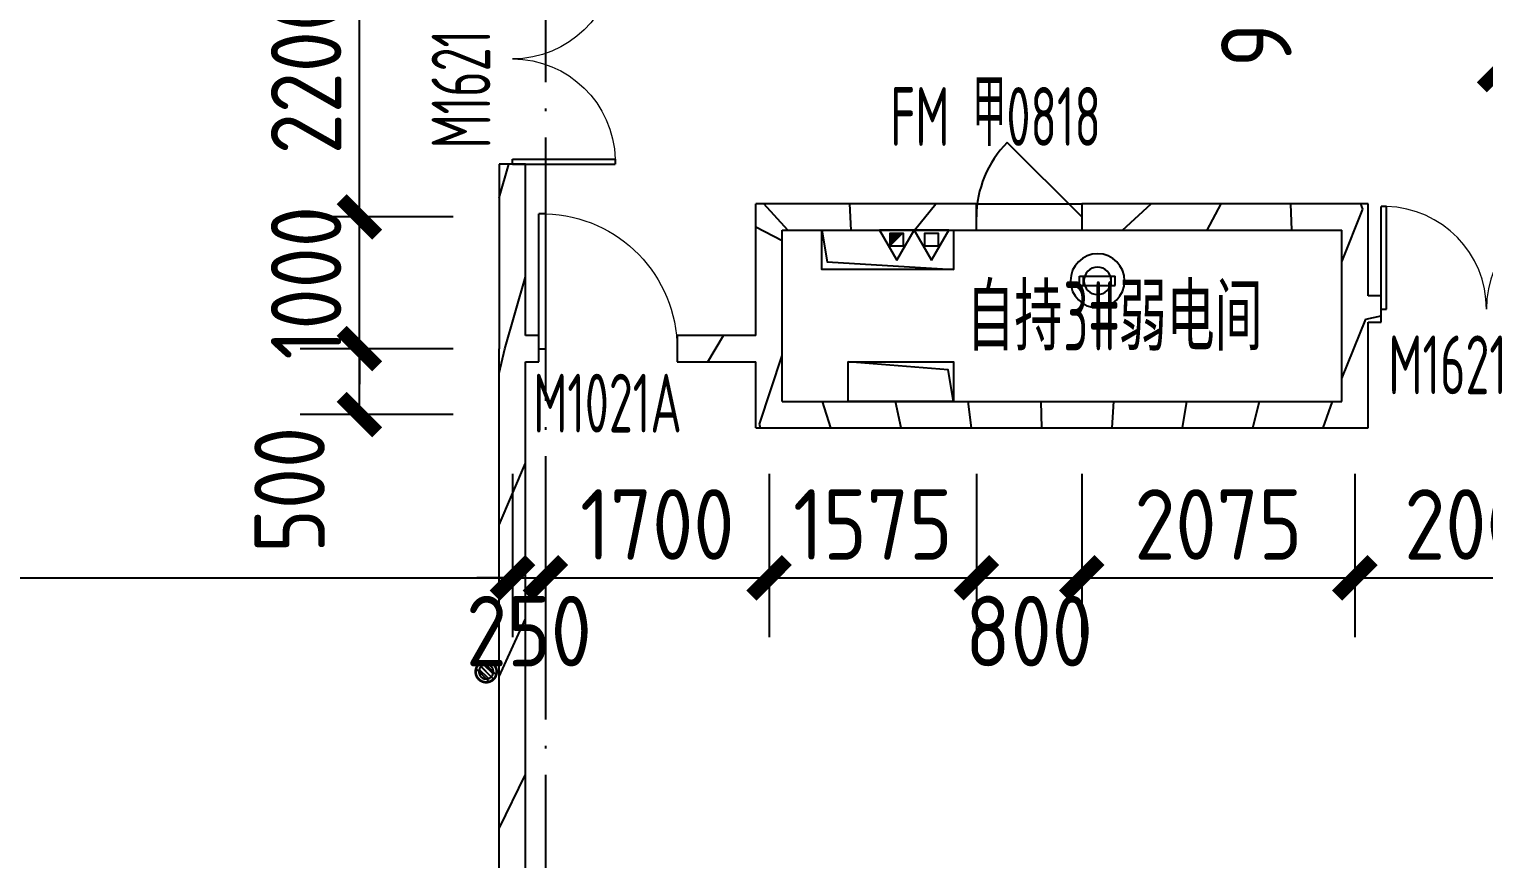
# Model space of a CAD drawing. Header units: inches. Extents: x 0 to 1813292486, y 0 to 3473589894.
# Drawn here: x 600622113 to 600633166, y 3473271594 to 3473277895 of the extents above; entities that cross this region are included whole.
import ezdxf

# ---------------------------------------------------------------- set-up
doc = ezdxf.new("R2010")
doc.units = ezdxf.units.IN
doc.header["$LTSCALE"] = 1000
doc.header["$MEASUREMENT"] = 0
doc.linetypes.add('AX-MALL-GIRD-200$0$DOTE', pattern=[2.4200000000000004, 2, -0.2, 0.02, -0.2])
for name, color, linetype in [('A-Anno-Note', 241, 'Continuous'), ('AX-MALL-DIM-P02$0$A-Anno-Dims', 3, 'Continuous'), ('AX-MALL-DIM-P02$0$A-Detl-Thin', 131, 'Continuous'), ('AX-MALL-GIRD-200$0$A-Grid', 222, 'AX-MALL-GIRD-200$0$DOTE'), ('AX-MALL-P02-200$0$A-Anno-Note', 241, 'Continuous'), ('AX-MALL-WALL-P02$0$A-Anno-Note', 241, 'Continuous'), ('AX-MALL-WALL-P02-QT$0$A-Anno-Note', 241, 'Continuous'), ('AX-MALL-WALL-P02-QT$0$A-Wall', 2, 'Continuous'), ('AX-MALL-WALL-P02-QT$0$A-Wall-Patt', 13, 'Continuous'), ('AX-MALL-WALL-P02-QT$0$A-Wind', 4, 'Continuous'), ('AX-MALL-WORD-P02$0$A-Anno-Note', 241, 'Continuous'), ('AX-MALL-WORD-P02$0$A-Wind-Iden', 11, 'Continuous'), ('AX-MALL-ZTKD-P02$0$A-Anno-Note', 241, 'Continuous'), ('EX-MALL-2F-DBKD$0$TEL_底图', 7, 'Continuous'), ('EX-MALL-2F-DBKD-RD$0$TEL_底图', 7, 'Continuous'), ('PX-MALL-P02-LG$0$P-Drain-Fldr', 4, 'Continuous'), ('PX-MALL-P02-LG$0$P-Drain-Fldr-ARCH', 161, 'Continuous'), ('PX-MALL-P02-LG$0$P-Drain-Fldr-W100', 4, 'Continuous'), ('PX-MALL-P02-LG$0$P-Drain-Fldr-W50', 4, 'Continuous'), ('PX-MALL-P02-LG$0$P-Exsh', 31, 'Continuous'), ('PX-MALL-P02-LG$0$PX-DSY-一层平面图$0$PX-B-P01$0$P-Gass-Anno', 41, 'Continuous')]:
    doc.layers.add(name, color=color, linetype=linetype)
doc.styles.add('AX-MALL-DIM-P02$0$_TCH_DIM_T3', font='gbenor.shx')
doc.styles.add('AX-MALL-WORD-P02$0$_TCH_WINDOW', font='gbenor.shx', dxfattribs={"bigfont": 'gbcbig.shx'})
doc.styles.add('AX-MALL-WORD-P02$0$STANDARD', font='gbenor.shx', dxfattribs={"bigfont": 'gbcbig.shx'})
doc.dimstyles.new('AX-MALL-DIM-P02$0$_TCH_ARCH&&180', dxfattribs={"dimtxt": 535.5, "dimasz": 270, "dimexe": 450, "dimexo": 450, "dimgap": 137.25, "dimtad": 1, "dimdec": 0, "dimzin": 0, "dimdsep": 46, "dimtxsty": 'AX-MALL-DIM-P02$0$_TCH_DIM_T3', "dimblk": 'AX-MALL-DIM-P02$0$_ArchTick', "dimcen": 0.09, "dimclrt": 7, "dimazin": 2, "dimtfac": 1, "dimtdec": 0, "dimtix": 1, "dimtmove": 2, "dimatfit": 3, "dimfxl": 500, "dimtolj": 1, "dimtzin": 0, "dimarcsym": 0})
pattern_1 = [(45, (0, 359.0227), (-353.55353201463, 353.55353201463), [])]

# ---------------------------------------------------------------- blocks, each defined once
blk = doc.blocks.new('AX-MALL-WORD-P02')
at = {"layer": 'AX-MALL-WORD-P02$0$A-Anno-Note', "style": 'AX-MALL-WORD-P02$0$STANDARD'}
for s, p in [('自持', (600451511.8883741, 3473114050.618165)), ('弱电间', (600452596.3186784, 3473113646.636055))]:
    blk.add_text(s, height=506.3829787234042, rotation=339.5681613092015, dxfattribs=at).set_placement(p)
at = {"layer": 'AX-MALL-WORD-P02$0$A-Anno-Note', "style": 'AX-MALL-WORD-P02$0$STANDARD', "width": 0.6}
blk.add_text('3#', height=525, rotation=339.5681613092015, dxfattribs=at).set_placement((600452202.7416568, 3473113793.255045))
at = {"layer": 'AX-MALL-WORD-P02$0$A-Wind-Iden', "style": 'AX-MALL-WORD-P02$0$_TCH_WINDOW', "width": 0.7}
for s, height, rotation, p in [('M1621', 446.25, 69.56816127342444, (600448658.5500045, 3473116751.040236)), ('FM', 446.25, 339.5681611822188, (600451512.6767883, 3473115709.156507)), ('甲', 506.3829787234042, 339.5681611822188, (600452098.1226076, 3473115491.060759)), ('0818', 446.25, 339.5681611822188, (600452339.9212563, 3473115400.983666)), ('M1021A', 446.25, 339.5681612916725, (600448210.4270406, 3473114616.438636)), ('M1621', 446.25, 339.5681612302259, (600454400.754699, 3473112620.913518))]:
    blk.add_text(s, height=height, rotation=rotation, dxfattribs=at).set_placement(p)
blk = doc.blocks.new('AX-MALL-GIRD-200')
at = {"layer": 'AX-MALL-GIRD-200$0$A-Grid'}
blk.add_line((600458372.2544507, 3473141628.349212), (600419642.7155019, 3473037664.622131), dxfattribs=at)
blk = doc.blocks.new('EX-MALL-2F-DBKD-RD')
at = {"layer": 'EX-MALL-2F-DBKD-RD$0$TEL_底图', "color": 1}
for points in [[(600450801.2592431, 3473115291.197878), (600451738.3473891, 3473114942.105047), (600451633.6194773, 3473114660.978436), (600450696.5313311, 3473115010.071267)], [(600451284.5267085, 3473113723.890454), (600450534.8561916, 3473114003.164719), (600450639.5841035, 3473114284.29133), (600451389.2546206, 3473114005.017066)]]:
    blk.add_lwpolyline(points, close=True, dxfattribs=at)
for points in [[(600450801.2592083, 3473115291.197699), (600450755.3885298, 3473115052.4797), (600451633.6194773, 3473114660.978437)], [(600451284.5267429, 3473113723.890634), (600451330.397422, 3473113962.608633), (600450639.5841032, 3473114284.291329)]]:
    blk.add_lwpolyline(points, dxfattribs=at)
blk = doc.blocks.new('EX-MALL-2F-DBKD')
at = {"layer": 'EX-MALL-2F-DBKD$0$TEL_底图'}
blk.add_blockref('EX-MALL-2F-DBKD-RD', (0, 0), dxfattribs=at)
blk = doc.blocks.new('AX-MALL-WALL-P02-QT$0$$DorLib2D$00000002')
for p, q in [((-0.5, -5.684341886080802e-17), (-0.5000000000000007, 0.4875)), ((-0.4750000000000007, 0.4875), (-0.5000000000000007, 0.4875)), ((-0.475, -2.842170943040401e-17), (-0.4750000000000007, 0.4875)), ((0.475, -2.842170943040401e-17), (0.4750000000000007, 0.4875)), ((0.4750000000000007, 0.4875), (0.5000000000000007, 0.4875)), ((0.5, -5.684341886080802e-17), (0.5000000000000007, 0.4875)), ((-0.5, -5.684341886080802e-17), (-0.475, -2.842170943040401e-17)), ((0.5, -5.684341886080802e-17), (0.475, -2.842170943040401e-17))]:
    blk.add_line(p, q)
at = {"lineweight": 13}
for centre, start, end in [((-0.4875, -4.263256414560601e-17), 0, 88.53071641864632), ((0.4875, -4.263256414560601e-17), 91.4692835813537, 180)]:
    blk.add_arc(centre, 0.4875, start, end, dxfattribs=at)
blk = doc.blocks.new('AX-MALL-WALL-P02-QT$0$$DorLib2D$00000001')
for p, q in [((0.45, 0.9750000000000001), (0.5000000000000002, 0.9750000000000001)), ((0.45, 0), (0.45, 0.9750000000000001)), ((0.5, 0), (0.5, 0.9750000000000001)), ((0.5, 0), (0.45, 0))]:
    blk.add_line(p, q)
at = {"lineweight": 13}
blk.add_arc((0.475, 0), 0.975, 91.4692835813538, 180, dxfattribs=at)
blk = doc.blocks.new('AX-MALL-WALL-P02-QT$0$$DorLib2D$00000114')
at = {"color": 0}
blk.add_line((0.4999999999999964, 3.552713678800501e-15), (-0.2071067811864751, 0.7071067811864857), dxfattribs=at)
blk.add_arc((0.5000000000013856, -1.154631945610163e-12), 1.000000000001696, 135, 180, dxfattribs=at)
blk = doc.blocks.new('AX-MALL-WALL-P02-QT')
at = {"layer": 'AX-MALL-WALL-P02-QT$0$A-Wall-Patt'}
h = blk.add_hatch(dxfattribs=at)
h.set_pattern_fill('普通砖', color=256, scale=200, style=0)
h.set_pattern_definition(pattern_1)
h.paths.add_polyline_path([(600448414.0798513, 3473115326.785425), (600448867.9005306, 3473116545.00001), (600448680.4829013, 3473116614.818577), (600448191.7529389, 3473115302.895176), (600448316.6980251, 3473115256.349466)])
h = blk.add_hatch(dxfattribs=at)
h.set_pattern_fill('普通砖', color=256, scale=200, style=0)
h.set_pattern_definition(pattern_1)
h.paths.add_polyline_path([(600450081.5473682, 3473114598.891301), (600450206.4924545, 3473114552.34559), (600450520.6760027, 3473115395.724921), (600450403.07694, 3473115652.961117), (600450053.9841082, 3473114715.872971)])
h = blk.add_hatch(dxfattribs=at)
h.set_pattern_fill('普通砖', color=256, scale=200, style=0)
h.set_pattern_definition(pattern_1)
h.paths.add_polyline_path([(600450520.6760027, 3473115395.724921), (600451902.8810196, 3473114880.812994), (600451972.699586, 3473115068.230623), (600450403.07694, 3473115652.961117)])
h = blk.add_hatch(dxfattribs=at)
h.set_pattern_fill('普通砖', color=256, scale=200, style=0)
h.set_pattern_definition(pattern_1)
h.paths.add_polyline_path([(600448344.261285, 3473115139.367795), (600448437.9700998, 3473115104.458512), (600448507.7886659, 3473115291.876142), (600448414.0798513, 3473115326.785425), (600448316.6980251, 3473115256.349466)])
h = blk.add_hatch(dxfattribs=at)
h.set_pattern_fill('普通砖', color=256, scale=200, style=0)
h.set_pattern_definition(pattern_1)
h.paths.add_polyline_path([(600441789.28658, 3473097543.506347), (600448344.261285, 3473115139.367795), (600448316.6980251, 3473115256.349466), (600448191.7529389, 3473115302.895176), (600441601.8689507, 3473097613.324914)])
h = blk.add_hatch(dxfattribs=at)
h.set_pattern_fill('普通砖', color=256, scale=200, style=0)
h.set_pattern_definition(pattern_1)
h.paths.add_polyline_path([(600450053.9841082, 3473114715.872971), (600449491.7312202, 3473114925.328669), (600449421.912654, 3473114737.91104), (600449984.165542, 3473114528.455341), (600450081.5473683, 3473114598.891301)])
h = blk.add_hatch(dxfattribs=at)
h.set_pattern_fill('普通砖', color=256, scale=200, style=0)
h.set_pattern_definition(pattern_1)
h.paths.add_polyline_path([(600454760.5368222, 3473114029.679448), (600452722.3701034, 3473114788.956357), (600452652.5515369, 3473114601.538728), (600454503.3006266, 3473113912.080385)])
h = blk.add_hatch(dxfattribs=at)
h.set_pattern_fill('普通砖', color=256, scale=200, style=0)
h.set_pattern_definition(pattern_1)
h.paths.add_polyline_path([(600449809.6191258, 3473114059.911267), (600450066.8553214, 3473114177.51033), (600450206.4924545, 3473114552.34559), (600450081.5473682, 3473114598.891301), (600449984.165542, 3473114528.455341)])
h = blk.add_hatch(dxfattribs=at)
h.set_pattern_fill('普通砖', color=256, scale=200, style=0)
h.set_pattern_definition(pattern_1)
h.paths.add_polyline_path([(600450066.8553214, 3473114177.51033), (600449809.6191258, 3473114059.911267), (600454167.079009, 3473112436.629598), (600454049.4799459, 3473112693.865794)])
h = blk.add_hatch(dxfattribs=at)
h.set_pattern_fill('普通砖', color=256, scale=200, style=0)
h.set_pattern_definition(pattern_1)
h.paths.add_polyline_path([(600454418.7900144, 3473113303.281786), (600454516.1718408, 3473113373.717746), (600454760.5368222, 3473114029.679448), (600454503.3006266, 3473113912.080385), (600454293.844928, 3473113349.827497)])
h = blk.add_hatch(dxfattribs=at)
h.set_pattern_fill('普通砖', color=256, scale=200, style=0)
h.set_pattern_definition(pattern_1)
h.paths.add_polyline_path([(600454049.4799459, 3473112693.865794), (600454167.079009, 3473112436.629598), (600454446.3532746, 3473113186.300117), (600454418.7900145, 3473113303.281786), (600454293.844928, 3473113349.827497)])
h = blk.add_hatch(dxfattribs=at)
h.set_pattern_fill('普通砖', color=256, scale=200, style=0)
h.set_pattern_definition(pattern_1)
h.paths.add_polyline_path([(600454446.3532746, 3473113186.300117), (600454540.0620908, 3473113151.390833), (600454609.8806572, 3473113338.808462), (600454516.1718408, 3473113373.717746), (600454418.7900145, 3473113303.281786)])
at = {"layer": 'AX-MALL-WALL-P02-QT$0$A-Wall'}
for p, q in [((600448680.4829013, 3473116614.818577), (600448191.7529389, 3473115302.895176)), ((600448414.0798513, 3473115326.785425), (600448867.9005306, 3473116545.00001)), ((600448867.9005306, 3473116545.00001), (600448680.4829013, 3473116614.818577)), ((600450053.9841082, 3473114715.872971), (600450403.07694, 3473115652.961117)), ((600451972.699586, 3473115068.230623), (600450403.07694, 3473115652.961117)), ((600448507.7886659, 3473115291.876142), (600448414.0798513, 3473115326.785425)), ((600450206.4924545, 3473114552.34559), (600450520.6760027, 3473115395.724921)), ((600450520.6760027, 3473115395.724921), (600451902.8810196, 3473114880.812994)), ((600441601.8689507, 3473097613.324914), (600448191.7529389, 3473115302.895176)), ((600448437.9700998, 3473115104.458512), (600448507.7886659, 3473115291.876142)), ((600441789.28658, 3473097543.506347), (600448344.261285, 3473115139.367795)), ((600448344.261285, 3473115139.367795), (600448437.9700998, 3473115104.458512)), ((600451902.8810196, 3473114880.812994), (600451972.699586, 3473115068.230623)), ((600449491.7312202, 3473114925.328669), (600449421.912654, 3473114737.91104)), ((600450053.9841082, 3473114715.872971), (600449491.7312202, 3473114925.328669)), ((600452722.3701034, 3473114788.956357), (600452652.5515369, 3473114601.538728)), ((600454760.5368222, 3473114029.679448), (600452722.3701034, 3473114788.956357)), ((600449421.912654, 3473114737.91104), (600449984.165542, 3473114528.455341)), ((600450066.8553214, 3473114177.51033), (600450206.4924545, 3473114552.34559)), ((600452652.5515369, 3473114601.538728), (600454503.3006266, 3473113912.080385)), ((600449809.6191258, 3473114059.911267), (600449984.165542, 3473114528.455341)), ((600450066.8553214, 3473114177.51033), (600454049.4799459, 3473112693.865794)), ((600449809.6191258, 3473114059.911267), (600454167.079009, 3473112436.629598)), ((600454516.1718408, 3473113373.717746), (600454760.5368222, 3473114029.679448)), ((600454293.844928, 3473113349.827497), (600454503.3006266, 3473113912.080385)), ((600454049.4799459, 3473112693.865794), (600454293.844928, 3473113349.827497)), ((600454609.8806572, 3473113338.808462), (600454516.1718408, 3473113373.717746)), ((600454540.0620908, 3473113151.390833), (600454609.8806572, 3473113338.808462)), ((600454167.079009, 3473112436.629598), (600454446.3532746, 3473113186.300117)), ((600454446.3532746, 3473113186.300117), (600454540.0620908, 3473113151.390833))]:
    blk.add_line(p, q, dxfattribs=at)
at = {"layer": 'AX-MALL-WALL-P02-QT$0$A-Wind'}
for p, q in [((600451972.699586, 3473115068.230623), (600452722.3701032, 3473114788.956357)), ((600451902.8810197, 3473114880.812994), (600452652.5515369, 3473114601.538728))]:
    blk.add_line(p, q, dxfattribs=at)
at = {"layer": 'AX-MALL-WALL-P02-QT$0$A-Anno-Note'}
blk.add_blockref('EX-MALL-2F-DBKD', (0, 0), dxfattribs=at)
at = {"layer": 'AX-MALL-WALL-P02-QT$0$A-Wind'}
blk.add_blockref('AX-MALL-GIRD-200', (0, 0), dxfattribs=at)
at = {"layer": 'AX-MALL-WALL-P02-QT$0$A-Wind', "zscale": 200}
for name, p, xscale, yscale, rotation in [('AX-MALL-WALL-P02-QT$0$$DorLib2D$00000002', (600449053.4659812, 3473117329.579811), 1600, -1600, 69.56816130963827), ('AX-MALL-WALL-P02-QT$0$$DorLib2D$00000001', (600448964.8506601, 3473115014.893591), -1050, 1050, 339.5681613516978), ('AX-MALL-WALL-P02-QT$0$$DorLib2D$00000114', (600452312.6255615, 3473114834.884676), 800, 800, 339.5681612865829), ('AX-MALL-WALL-P02-QT$0$$DorLib2D$00000002', (600455324.6418914, 3473112965.825382), -1600, -1600, 159.5681612984928)]:
    blk.add_blockref(name, p, dxfattribs=dict(at, xscale=xscale, yscale=yscale, rotation=rotation))
blk = doc.blocks.new('AX-MALL-WALL-P02')
at = {"layer": 'AX-MALL-WALL-P02$0$A-Anno-Note'}
blk.add_blockref('AX-MALL-WORD-P02', (0, 0), dxfattribs=at)
blk.add_blockref('AX-MALL-WALL-P02-QT', (0, 0), dxfattribs=at)
blk = doc.blocks.new('PX-MALL-P02-LG$0$PX-DSY-一层平面图$0$PX-B-P01$0$A$C3BA02923')
for p, q in [((-205.0528028229019, 54.52846630102431), (200.4903818683233, 54.52846630105341)), ((-205.0528028229019, 54.52846630102431), (-205.0528028229019, -54.52846630098065)), ((-158.9956803772366, 54.52846630102431), (-158.9956803772366, -54.52846630098065)), ((154.4332594227744, 54.52846630102431), (154.4332594227744, -54.52846630098065)), ((200.4903818683233, 54.52846630105341), (200.4903818685561, -54.52846630105341)), ((-205.0528028229019, -54.52846630098065), (200.4903818685561, -54.52846630105341))]:
    blk.add_line(p, q)
for radius in [308.1916796825826, 155.3229930804212]:
    blk.add_circle((0, 0), radius)
blk = doc.blocks.new('PX-MALL-P02-LG$0$A$C5A9C1854')
at = {"layer": 'PX-MALL-P02-LG$0$P-Drain-Fldr-W50', "ltscale": 0.7}
for p, q in [((16.81565596797736, -52.36634142627008), (-52.36634142621187, 16.81565596791916)), ((38.89087296527578, -38.89087296521757), (-38.89087296527578, 38.89087296521757)), ((52.36634142632829, -16.81565596791916), (-16.81565596786095, 52.36634142627008))]:
    blk.add_line(p, q, dxfattribs=at)
at = {"layer": 'PX-MALL-P02-LG$0$P-Drain-Fldr-W50', "ltscale": 0.7, "const_width": 13.75}
blk.add_lwpolyline([(-54.99999999994179, 0, 1), (55.00000000005821, 0, 1)], format="xyb", close=True, dxfattribs=at)
blk = doc.blocks.new('PX-MALL-P02-LG$0$A$C7D2520B3')
at = {"layer": 'PX-MALL-P02-LG$0$P-Drain-Fldr', "ltscale": 0.7}
for p, q in [((25.22348395196605, -78.54951213940512), (-78.54951213931781, 25.22348395187873)), ((58.33630944791366, -58.33630944788456), (-58.33630944791366, 58.33630944788456)), ((78.54951213949244, -25.22348395187873), (-25.22348395179142, 78.54951213940512))]:
    blk.add_line(p, q, dxfattribs=at)
at = {"layer": 'PX-MALL-P02-LG$0$P-Drain-Fldr', "ltscale": 0.7, "const_width": 20}
blk.add_lwpolyline([(5.820766091346741e-11, -80, 1), (5.820766091346741e-11, 80, 1)], format="xyb", close=True, dxfattribs=at)
blk = doc.blocks.new('PX-MALL-P02-LG$0$A$C2257314B')
at = {"layer": 'PX-MALL-P02-LG$0$P-Drain-Fldr-ARCH', "ltscale": 0.7}
for p, q in [((16.81565596797736, -52.36634142627008), (-52.36634142621187, 16.81565596791916)), ((38.89087296527578, -38.89087296521757), (-38.89087296527578, 38.89087296521757)), ((52.36634142632829, -16.81565596791916), (-16.81565596786095, 52.36634142627008))]:
    blk.add_line(p, q, dxfattribs=at)
for start, end in [(0, 180), (180, 0)]:
    blk.add_arc((5.820766091346741e-11, -1.77635683940025e-15), 55, start, end, dxfattribs=at)
blk = doc.blocks.new('PX-MALL-P02-LG$0$P-Drain-Fldr')
blk.add_blockref('PX-MALL-P02-LG$0$A$C2257314B', (0, 0))
at = {"layer": 'PX-MALL-P02-LG$0$P-Drain-Fldr-W100'}
blk.add_blockref('PX-MALL-P02-LG$0$A$C7D2520B3', (0, 0), dxfattribs=at)
at = {"layer": 'PX-MALL-P02-LG$0$P-Drain-Fldr-W50'}
blk.add_blockref('PX-MALL-P02-LG$0$A$C5A9C1854', (0, 0), dxfattribs=at)
blk = doc.blocks.new('PX-MALL-P02-LG$0$MHQ')
at = {"layer": 'PX-MALL-P02-LG$0$P-Exsh', "ltscale": 0.7}
h = blk.add_hatch(dxfattribs=at)
h.set_pattern_fill('ANSI31', color=256, scale=25, style=0)
h.set_pattern_definition([(45, (-160019.2306599375, -42228.3236173685), (-28.0633003783411, 28.0633003783411), [])])
h.paths.add_polyline_path([(-75.0000000015425, 185.1731819980414), (75, 185.1731819980414), (75, 35.17318199802685), (-75.0000000015425, 35.17318199802685)])
for points in [[(0, 346.4101615137042), (-200, -1.455191522836685e-11), (200, -1.455191522836685e-11)], [(0, 346.4101615137042), (-200, -1.455191522836685e-11), (200, -1.455191522836685e-11)], [(0, 346.4101615137042), (-200, -1.455191522836685e-11), (200, -1.455191522836685e-11)], [(-75.0000000015425, 185.1731819980414), (75, 185.1731819980414), (75, 35.17318199802685), (-75.0000000015425, 35.17318199802685)]]:
    blk.add_lwpolyline(points, close=True, dxfattribs=at)
blk = doc.blocks.new('PX-MALL-P02-LG$0$A$C301F1425')
at = {"layer": 'PX-MALL-P02-LG$0$P-Exsh', "ltscale": 0.7}
for p in [(-200, 1.455191522836685e-11), (200, 1.455191522836685e-11)]:
    blk.add_blockref('PX-MALL-P02-LG$0$MHQ', p, dxfattribs=at)
blk = doc.blocks.new('PX-MALL-P02-LG')
at = {"xscale": 0.6600000001490116, "yscale": 0.6600000001490116, "zscale": 0.6600000001490116, "rotation": 159.568161081946}
blk.add_blockref('PX-MALL-P02-LG$0$A$C301F1425', (600451459.1697818, 3473115046.108449), dxfattribs=at)
at = {"layer": 'PX-MALL-P02-LG$0$P-Drain-Fldr', "rotation": 339.5681613098699}
blk.add_blockref('PX-MALL-P02-LG$0$P-Drain-Fldr', (600447241.605584, 3473113038.821695), dxfattribs=at)
at = {"layer": 'PX-MALL-P02-LG$0$PX-DSY-一层平面图$0$PX-B-P01$0$P-Gass-Anno', "xscale": -0.6666666666666912, "yscale": 0.6666666666666912, "zscale": 0.6666666666666665, "rotation": 159.5681613098035}
blk.add_blockref('PX-MALL-P02-LG$0$PX-DSY-一层平面图$0$PX-B-P01$0$A$C3BA02923', (600452630.8273108, 3473114198.995527, -1.308702143790567e-07), dxfattribs=at)
blk = doc.blocks.new('AX-MALL-ZTKD-P02')
at = {"layer": 'AX-MALL-ZTKD-P02$0$A-Anno-Note'}
blk.add_blockref('AX-MALL-GIRD-200', (0, 0), dxfattribs=at)
blk = doc.blocks.new('AX-MALL-DIM-P02$0$_ArchTick')
at = {"color": 0, "linetype": 'ByBlock', "const_width": 0.4}
blk.add_lwpolyline([(-0.5, -0.5), (0.5, 0.5)], dxfattribs=at)
blk = doc.blocks.new('*D1285')
at = {"layer": 'AX-MALL-DIM-P02$0$A-Anno-Dims', "color": 0, "lineweight": -2, "transparency": 16777216}
for p, q in [((600453951.1877036, 3473112143.558031), (600453518.3143938, 3473110981.573564)), ((600453675.4061677, 3473111403.26323), (600455549.5824435, 3473110705.077573)), ((600455825.3639796, 3473111445.372375), (600455392.4906695, 3473110283.387907))]:
    blk.add_line(p, q, dxfattribs=at)
at = {"layer": 'AX-MALL-DIM-P02$0$A-Anno-Dims', "color": 0, "lineweight": -2, "transparency": 16777216, "xscale": 270, "yscale": 270, "zscale": 270}
for p, rotation in [((600453675.4061677, 3473111403.26323), 159.5681613152562), ((600455549.5824435, 3473110705.077573), 339.5681613152562)]:
    blk.add_blockref('AX-MALL-DIM-P02$0$_ArchTick', p, dxfattribs=dict(at, rotation=rotation))
at = {"layer": 'AX-MALL-DIM-P02$0$A-Anno-Dims', "color": 7, "transparency": 16777216, "insert": (600454753.8769026, 3473111433.691101), "char_height": 535.5, "attachment_point": 5, "rotation": 339.5681613152562, "style": 'AX-MALL-DIM-P02$0$_TCH_DIM_T3'}
blk.add_mtext('\\A1;2000', dxfattribs=at)
blk = doc.blocks.new('*D1286')
at = {"layer": 'AX-MALL-DIM-P02$0$A-Anno-Dims', "color": 0, "lineweight": -2, "transparency": 16777216}
for p, q in [((600452006.7297986, 3473112867.925657), (600451573.856488, 3473111705.941188)), ((600451730.9482622, 3473112127.630854), (600453675.4061677, 3473111403.263228)), ((600453951.1877041, 3473112143.558031), (600453518.3143935, 3473110981.573563))]:
    blk.add_line(p, q, dxfattribs=at)
at = {"layer": 'AX-MALL-DIM-P02$0$A-Anno-Dims', "color": 0, "lineweight": -2, "transparency": 16777216, "xscale": 270, "yscale": 270, "zscale": 270}
for p, rotation in [((600451730.9482622, 3473112127.630854), 159.5681613182063), ((600453675.4061677, 3473111403.263228), 339.5681613182063)]:
    blk.add_blockref('AX-MALL-DIM-P02$0$_ArchTick', p, dxfattribs=dict(at, rotation=rotation))
at = {"layer": 'AX-MALL-DIM-P02$0$A-Anno-Dims', "color": 7, "transparency": 16777216, "insert": (600452844.5598117, 3473112144.967741), "char_height": 535.5, "attachment_point": 5, "rotation": 339.5681613182063, "style": 'AX-MALL-DIM-P02$0$_TCH_DIM_T3'}
blk.add_mtext('\\A1;2075', dxfattribs=at)
blk = doc.blocks.new('*D1287')
at = {"layer": 'AX-MALL-DIM-P02$0$A-Anno-Dims', "color": 0, "lineweight": -2, "transparency": 16777216}
for p, q in [((600451257.0592811, 3473113147.199922), (600450824.1859708, 3473111985.215455)), ((600452006.7297984, 3473112867.925657), (600451573.8564881, 3473111705.941189)), ((600450981.277745, 3473112406.90512), (600451730.9482623, 3473112127.630855))]:
    blk.add_line(p, q, dxfattribs=at)
at = {"layer": 'AX-MALL-DIM-P02$0$A-Anno-Dims', "color": 0, "lineweight": -2, "transparency": 16777216, "xscale": 270, "yscale": 270, "zscale": 270}
for p, rotation in [((600450981.277745, 3473112406.90512), 159.5681613106976), ((600451730.9482623, 3473112127.630855), 339.5681613106976)]:
    blk.add_blockref('AX-MALL-DIM-P02$0$_ArchTick', p, dxfattribs=dict(at, rotation=rotation))
at = {"layer": 'AX-MALL-DIM-P02$0$A-Anno-Dims', "color": 7, "transparency": 16777216, "insert": (600451214.7304068, 3473111887.747288), "char_height": 535.5, "attachment_point": 5, "rotation": 339.56816131069763, "style": 'AX-MALL-DIM-P02$0$_TCH_DIM_T3'}
blk.add_mtext('\\A1;800', dxfattribs=at)
blk = doc.blocks.new('*D1288')
at = {"layer": 'AX-MALL-DIM-P02$0$A-Anno-Dims', "color": 0, "lineweight": -2, "transparency": 16777216}
for p, q in [((600449781.1454492, 3473113697.021132), (600449348.2721388, 3473112535.036664)), ((600451257.059281, 3473113147.199922), (600450824.1859707, 3473111985.215454)), ((600449505.363913, 3473112956.72633), (600450981.2777449, 3473112406.90512))]:
    blk.add_line(p, q, dxfattribs=at)
at = {"layer": 'AX-MALL-DIM-P02$0$A-Anno-Dims', "color": 0, "lineweight": -2, "transparency": 16777216, "xscale": 270, "yscale": 270, "zscale": 270}
for p, rotation in [((600449505.363913, 3473112956.72633), 159.568161317373), ((600450981.2777449, 3473112406.90512), 339.5681613173729)]:
    blk.add_blockref('AX-MALL-DIM-P02$0$_ArchTick', p, dxfattribs=dict(at, rotation=rotation))
at = {"layer": 'AX-MALL-DIM-P02$0$A-Anno-Dims', "color": 7, "transparency": 16777216, "insert": (600450384.7034259, 3473113061.336425), "char_height": 535.5, "attachment_point": 5, "rotation": 339.568161317373, "style": 'AX-MALL-DIM-P02$0$_TCH_DIM_T3'}
blk.add_mtext('\\A1;1575', dxfattribs=at)
blk = doc.blocks.new('*D1289')
at = {"layer": 'AX-MALL-DIM-P02$0$A-Anno-Dims', "color": 0, "lineweight": -2, "transparency": 16777216}
for p, q in [((600448188.0955999, 3473114290.478946), (600447755.2222893, 3473113128.494477)), ((600449781.1454494, 3473113697.021132), (600449348.2721386, 3473112535.036664)), ((600447912.3140635, 3473113550.184144), (600449505.3639128, 3473112956.72633))]:
    blk.add_line(p, q, dxfattribs=at)
at = {"layer": 'AX-MALL-DIM-P02$0$A-Anno-Dims', "color": 0, "lineweight": -2, "transparency": 16777216, "xscale": 270, "yscale": 270, "zscale": 270}
for p, rotation in [((600447912.3140635, 3473113550.184144), 159.5681613101717), ((600449505.3639128, 3473112956.72633), 339.5681613101717)]:
    blk.add_blockref('AX-MALL-DIM-P02$0$_ArchTick', p, dxfattribs=dict(at, rotation=rotation))
at = {"layer": 'AX-MALL-DIM-P02$0$A-Anno-Dims', "color": 7, "transparency": 16777216, "insert": (600448850.2215853, 3473113632.975936), "char_height": 535.5, "attachment_point": 5, "rotation": 339.5681613101717, "style": 'AX-MALL-DIM-P02$0$_TCH_DIM_T3'}
blk.add_mtext('\\A1;1700', dxfattribs=at)
blk = doc.blocks.new('*D1290')
at = {"layer": 'AX-MALL-DIM-P02$0$A-Anno-Dims', "color": 0, "lineweight": -2, "transparency": 16777216}
for p, q in [((600447953.8235627, 3473114377.752153), (600447520.9502531, 3473113215.767685)), ((600448188.0955993, 3473114290.478946), (600447755.2222897, 3473113128.494477)), ((600447678.0420271, 3473113637.457351), (600447425.0282274, 3473113731.712415)), ((600447678.0420271, 3473113637.457351), (600447912.3140637, 3473113550.184144)), ((600447912.3140637, 3473113550.184144), (600448165.3278635, 3473113455.929079))]:
    blk.add_line(p, q, dxfattribs=at)
at = {"layer": 'AX-MALL-DIM-P02$0$A-Anno-Dims', "color": 0, "lineweight": -2, "transparency": 16777216, "xscale": 270, "yscale": 270, "zscale": 270}
for p, rotation in [((600447678.0420271, 3473113637.457351), 339.5681613529601), ((600447912.3140637, 3473113550.184144), 159.5681613529602)]:
    blk.add_blockref('AX-MALL-DIM-P02$0$_ArchTick', p, dxfattribs=dict(at, rotation=rotation))
at = {"layer": 'AX-MALL-DIM-P02$0$A-Anno-Dims', "color": 7, "transparency": 16777216, "insert": (600447653.795449, 3473113214.300048), "char_height": 535.5, "attachment_point": 5, "rotation": 339.5681613529602, "style": 'AX-MALL-DIM-P02$0$_TCH_DIM_T3'}
blk.add_mtext('\\A1;250', dxfattribs=at)
blk = doc.blocks.new('*D1291')
at = {"layer": 'AX-MALL-DIM-P02$0$A-Anno-Dims', "color": 0, "lineweight": -2, "transparency": 16777216}
for p, q in [((600439098.3405752, 3473117676.679412), (600438665.4672649, 3473116514.694944)), ((600438822.5590391, 3473116936.38461), (600447678.0420271, 3473113637.457351)), ((600447953.8235635, 3473114377.752153), (600447520.9502529, 3473113215.767685))]:
    blk.add_line(p, q, dxfattribs=at)
at = {"layer": 'AX-MALL-DIM-P02$0$A-Anno-Dims', "color": 0, "lineweight": -2, "transparency": 16777216, "xscale": 270, "yscale": 270, "zscale": 270}
for p, rotation in [((600438822.5590391, 3473116936.38461), 159.5681613137743), ((600447678.0420271, 3473113637.457351), 339.5681613137743)]:
    blk.add_blockref('AX-MALL-DIM-P02$0$_ArchTick', p, dxfattribs=dict(at, rotation=rotation))
at = {"layer": 'AX-MALL-DIM-P02$0$A-Anno-Dims', "color": 7, "transparency": 16777216, "insert": (600443391.6831301, 3473115666.441679), "char_height": 535.5, "attachment_point": 5, "rotation": 339.56816131377434, "style": 'AX-MALL-DIM-P02$0$_TCH_DIM_T3'}
blk.add_mtext('\\A1;9450', dxfattribs=at)
blk = doc.blocks.new('*D1295')
at = {"layer": 'AX-MALL-DIM-P02$0$A-Anno-Dims', "color": 0, "lineweight": -2, "transparency": 16777216}
for p, q in [((600447863.7720879, 3473115425.077668), (600446774.2240933, 3473115830.966267)), ((600447021.3673433, 3473115205.330419), (600447195.9137594, 3473115673.874493)), ((600447689.2256719, 3473114956.533594), (600446599.6776773, 3473115362.422193))]:
    blk.add_line(p, q, dxfattribs=at)
at = {"layer": 'AX-MALL-DIM-P02$0$A-Anno-Dims', "color": 0, "lineweight": -2, "transparency": 16777216, "xscale": 270, "yscale": 270, "zscale": 270}
for p, rotation in [((600447195.9137594, 3473115673.874493), 69.5681613143042), ((600447021.3673433, 3473115205.330419), 249.5681613143042)]:
    blk.add_blockref('AX-MALL-DIM-P02$0$_ArchTick', p, dxfattribs=dict(at, rotation=rotation))
at = {"layer": 'AX-MALL-DIM-P02$0$A-Anno-Dims', "color": 7, "transparency": 16777216, "insert": (600446324.1098924, 3473114854.731146), "char_height": 535.5, "attachment_point": 5, "rotation": 69.5681613143042, "style": 'AX-MALL-DIM-P02$0$_TCH_DIM_T3'}
blk.add_mtext('\\A1;500', dxfattribs=at)
blk = doc.blocks.new('*D1296')
at = {"layer": 'AX-MALL-DIM-P02$0$A-Anno-Dims', "color": 0, "lineweight": -2, "transparency": 16777216}
for p, q in [((600448212.8649184, 3473116362.165812), (600447123.3169237, 3473116768.05441)), ((600447545.0065899, 3473116610.962636), (600447639.2616546, 3473116863.976436)), ((600447195.9137595, 3473115673.874492), (600447545.0065899, 3473116610.962636)), ((600447863.7720879, 3473115425.077668), (600446774.2240933, 3473115830.966266)), ((600447195.9137595, 3473115673.874492), (600447101.6586947, 3473115420.860693))]:
    blk.add_line(p, q, dxfattribs=at)
at = {"layer": 'AX-MALL-DIM-P02$0$A-Anno-Dims', "color": 0, "lineweight": -2, "transparency": 16777216, "xscale": 270, "yscale": 270, "zscale": 270}
for p, rotation in [((600447545.0065899, 3473116610.962636), 249.5681613148102), ((600447195.9137595, 3473115673.874492), 69.56816131481018)]:
    blk.add_blockref('AX-MALL-DIM-P02$0$_ArchTick', p, dxfattribs=dict(at, rotation=rotation))
at = {"layer": 'AX-MALL-DIM-P02$0$A-Anno-Dims', "color": 7, "transparency": 16777216, "insert": (600446990.9394749, 3473116283.801161), "char_height": 535.5, "attachment_point": 5, "rotation": 69.56816131481024, "style": 'AX-MALL-DIM-P02$0$_TCH_DIM_T3'}
blk.add_mtext('\\A1;1000', dxfattribs=at)
blk = doc.blocks.new('*D1297')
at = {"layer": 'AX-MALL-DIM-P02$0$A-Anno-Dims', "color": 0, "lineweight": -2, "transparency": 16777216}
for p, q in [((600448980.8691487, 3473118423.759738), (600447891.3211541, 3473118829.648336)), ((600447545.0065902, 3473116610.962637), (600448313.0108203, 3473118672.556562)), ((600448212.8649188, 3473116362.165812), (600447123.3169241, 3473116768.054411))]:
    blk.add_line(p, q, dxfattribs=at)
at = {"layer": 'AX-MALL-DIM-P02$0$A-Anno-Dims', "color": 0, "lineweight": -2, "transparency": 16777216, "xscale": 270, "yscale": 270, "zscale": 270}
for p, rotation in [((600448313.0108203, 3473118672.556562), 69.56816131898212), ((600447545.0065902, 3473116610.962637), 249.5681613189821)]:
    blk.add_blockref('AX-MALL-DIM-P02$0$_ArchTick', p, dxfattribs=dict(at, rotation=rotation))
at = {"layer": 'AX-MALL-DIM-P02$0$A-Anno-Dims', "color": 7, "transparency": 16777216, "insert": (600447549.4880054, 3473117783.142197), "char_height": 535.5, "attachment_point": 5, "rotation": 69.56816131898212, "style": 'AX-MALL-DIM-P02$0$_TCH_DIM_T3'}
blk.add_mtext('\\A1;2200', dxfattribs=at)
blk = doc.blocks.new('*D1311')
at = {"layer": 'AX-MALL-DIM-P02$0$A-Anno-Dims', "color": 0, "lineweight": -2, "transparency": 16777216}
for p, q in [((600456340.6684393, 3473116695.797236), (600455105.9829937, 3473117155.753794)), ((600455196.0344703, 3473116108.428282), (600455527.6726599, 3473116998.662019)), ((600456009.0302497, 3473115805.563498), (600454774.3448042, 3473116265.520056))]:
    blk.add_line(p, q, dxfattribs=at)
at = {"layer": 'AX-MALL-DIM-P02$0$A-Anno-Dims', "color": 0, "lineweight": -2, "transparency": 16777216, "xscale": 270, "yscale": 270, "zscale": 270}
for p, rotation in [((600455527.6726599, 3473116998.662019), 69.56816131206203), ((600455196.0344703, 3473116108.428282), 249.568161312062)]:
    blk.add_blockref('AX-MALL-DIM-P02$0$_ArchTick', p, dxfattribs=dict(at, rotation=rotation))
at = {"layer": 'AX-MALL-DIM-P02$0$A-Anno-Dims', "color": 7, "transparency": 16777216, "insert": (600454498.7770194, 3473115757.82901), "char_height": 535.5, "attachment_point": 5, "rotation": 69.56816131206203, "style": 'AX-MALL-DIM-P02$0$_TCH_DIM_T3'}
blk.add_mtext('\\A1;950', dxfattribs=at)
blk = doc.blocks.new('*D1319')
at = {"layer": 'AX-MALL-DIM-P02$0$A-Anno-Dims', "color": 0, "lineweight": -2, "transparency": 16777216}
for p, q in [((600456273.6281409, 3473115226.782056), (600455896.4799643, 3473114214.383479)), ((600456053.5717385, 3473114636.073145), (600458063.6258157, 3473113887.26902)), ((600458283.6822182, 3473114477.977931), (600457906.5340415, 3473113465.579354))]:
    blk.add_line(p, q, dxfattribs=at)
at = {"layer": 'AX-MALL-DIM-P02$0$A-Anno-Dims', "color": 0, "lineweight": -2, "transparency": 16777216, "xscale": 270, "yscale": 270, "zscale": 270}
for p, rotation in [((600456053.5717385, 3473114636.073145), 159.5681613101094), ((600458063.6258157, 3473113887.26902), 339.5681613101094)]:
    blk.add_blockref('AX-MALL-DIM-P02$0$_ArchTick', p, dxfattribs=dict(at, rotation=rotation))
at = {"layer": 'AX-MALL-DIM-P02$0$A-Anno-Dims', "color": 7, "transparency": 16777216, "insert": (600457199.9813744, 3473114641.191782), "char_height": 535.5, "attachment_point": 5, "rotation": 339.5681613101094, "style": 'AX-MALL-DIM-P02$0$_TCH_DIM_T3'}
blk.add_mtext('\\A1;2145', dxfattribs=at)
blk = doc.blocks.new('AX-MALL-DIM-P02')
at = {"layer": 'AX-MALL-DIM-P02$0$A-Detl-Thin'}
blk.add_blockref('AX-MALL-ZTKD-P02', (-2.384185791015625e-06, 9.5367431640625e-07), dxfattribs=at)
at = {"layer": 'AX-MALL-DIM-P02$0$A-Anno-Dims'}
for p1, p2, distance, picture, middle in [((600448634.5545847, 3473116205.074039), (600449402.558815, 3473118266.667964), 1162.695311242192, '*D1297', (600447549.4880054, 3473117783.142197)), ((600439255.4323496, 3473118098.369078), (600448110.9153376, 3473114799.441819), -1239.994841413232, '*D1291', (600443391.6831301, 3473115666.441679)), ((600448285.4617541, 3473115267.985894), (600448634.5545847, 3473116205.074039), 1162.6953110209809, '*D1296', (600446990.9394749, 3473116283.801161)), ((600456430.7199152, 3473115648.471722), (600458440.7739924, 3473114899.667597), -1080.3664310517759, '*D1319', (600457199.9813744, 3473114641.191782)), ((600448345.1873742, 3473114712.168612), (600449938.2372235, 3473114118.710798), -1239.994841496462, '*D1289', (600448850.2215853, 3473113632.975936)), ((600449938.2372234, 3473114118.710798), (600451414.1510552, 3473113568.889588), -1239.9948413716165, '*D1288', (600450384.7034259, 3473113061.336425)), ((600452163.8215725, 3473113289.615323), (600454108.279478, 3473112565.247697), -1239.9948422236785, '*D1286', (600452844.5598117, 3473112144.967741)), ((600454108.279478, 3473112565.247697), (600455982.4557538, 3473111867.06204), -1239.9948404779398, '*D1285', (600454753.8769026, 3473111433.691101))]:
    dim = blk.add_aligned_dim(p1=p1, p2=p2, distance=distance, dimstyle='AX-MALL-DIM-P02$0$_TCH_ARCH&&180', dxfattribs=at)
    dim.commit()
    dim.dimension.update_dxf_attribs({"geometry": picture, "text_midpoint": middle})
for base, p1, p2, angle, picture, middle in [((600455527.6726599, 3473116998.662019), (600456430.719916, 3473115648.471725), (600456762.3581053, 3473116538.705462), 69.56816130202257, '*D1311', (600454498.7770194, 3473115757.82901)), ((600447195.9137594, 3473115673.874493), (600448110.915338, 3473114799.44182), (600448285.4617541, 3473115267.985894), 69.5681613143042, '*D1295', (600446324.1098924, 3473114854.731146)), ((600447912.3140637, 3473113550.184144), (600448110.9153368, 3473114799.44182), (600448345.1873734, 3473114712.168612), 339.56816125055235, '*D1290', (600447653.795449, 3473113214.300048)), ((600451730.9482623, 3473112127.630855), (600451414.1510553, 3473113568.889588), (600452163.8215727, 3473113289.615323), 339.5681613427001, '*D1287', (600451214.7304068, 3473111887.747288))]:
    dim = blk.add_linear_dim(base=base, p1=p1, p2=p2, angle=angle, dimstyle='AX-MALL-DIM-P02$0$_TCH_ARCH&&180', dxfattribs=at)
    dim.commit()
    dim.dimension.update_dxf_attribs({"geometry": picture, "text_midpoint": middle, "dimtype": 129})
blk = doc.blocks.new('AX-MALL-P02-200')
at = {"layer": 'AX-MALL-P02-200$0$A-Anno-Note'}
blk.add_blockref('AX-MALL-WALL-P02', (0, 0), dxfattribs=at)
for name in ['AX-MALL-DIM-P02', 'PX-MALL-P02-LG']:
    blk.add_blockref(name, (0, 0), dxfattribs=at)

msp = doc.modelspace()

# ---------------------------------------------------------------- block references
at = {"layer": 'A-Anno-Note', "rotation": 20.43183869077545}
msp.add_blockref('AX-MALL-P02-200', (1250392458.527329, 9048125.682563305), dxfattribs=at)

doc.saveas('drawing.dxf')
